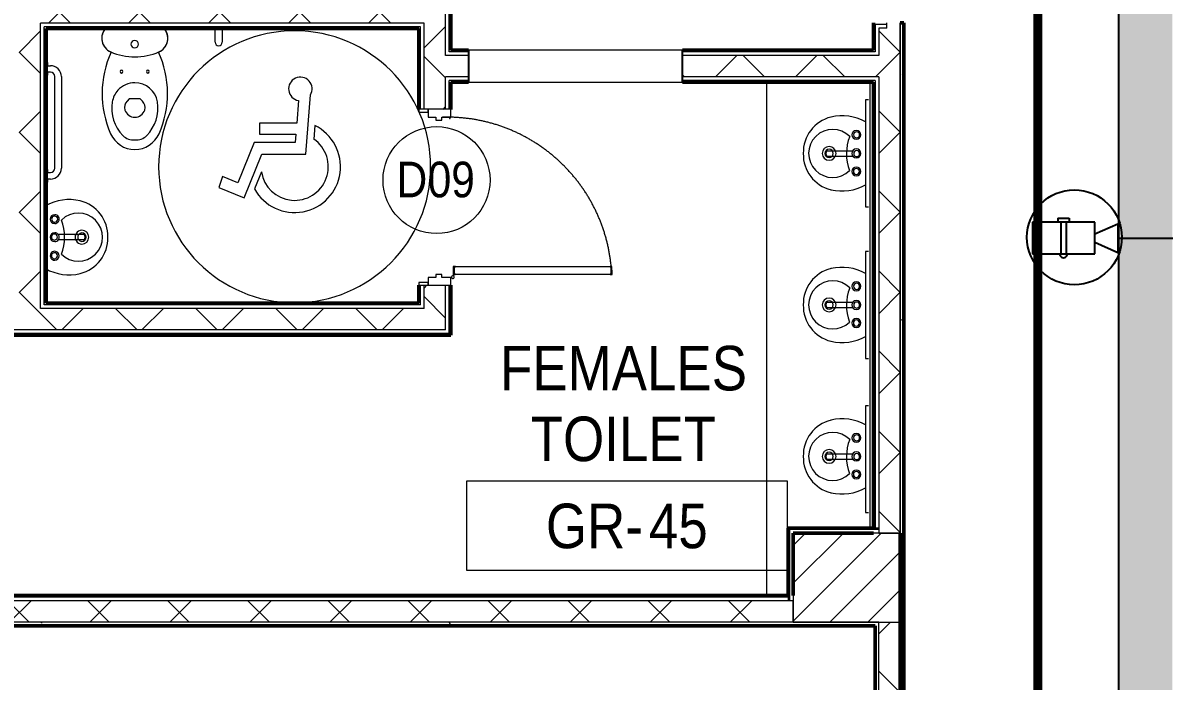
# Model space of a CAD drawing. Header units: millimetres. Extents: x -9358 to 257996, y -67499 to 9117.
# Drawn here: x 2040 to 8440, y -41919 to -38225 of the extents above; entities that cross this region are included whole.
import ezdxf

# ---------------------------------------------------------------- set-up
doc = ezdxf.new("R2010")
doc.units = ezdxf.units.MM
doc.header["$LTSCALE"] = 1000
doc.linetypes.add('Centre', pattern=[31.75, 6.35, -4.7625, 15.875, -4.7625])
doc.linetypes.add('Overhead', pattern=[3.96875, 2.38125, -1.5875])
for name, color, linetype, lineweight in [('0-1', 8, 'Continuous', 9), ('123', 2, 'Continuous', 9), ('A-COL-RFC', 8, 'Continuous', 18), ('A-COL-RFC-1', 8, 'Continuous', 9), ('A-COL-RFC-2', 8, 'Continuous', 50), ('A-DETL-GENF', 8, 'Continuous', 25), ('A-DETL-GENF-1', 8, 'Continuous', 9), ('A-DOOR', 8, 'Continuous', 9), ('A-DOOR-2', 8, 'Centre', 9), ('A-DOR', 8, 'Continuous', 9), ('A-EQP', 8, 'Continuous', 9), ('A-GEN-MOD', 8, 'Continuous', 9), ('A-ROM-NAM', 8, 'Continuous', 9), ('A-TYP-DOR', 8, 'Continuous', 0), ('A-WAL-CLD', 8, 'Continuous', 9), ('A-WAL-CMU', 8, 'Continuous', 50), ('A-WAL-LOW-30', 8, 'Continuous', 18), ('A-WAL-PAT-1', 8, 'Continuous', 9), ('A-WAL-PAT-2', 8, 'Overhead', 9), ('A-WAL-PRT', 8, 'Continuous', 50), ('L-SITE', 8, 'Continuous', 9), ('P-SANR-FIXT', 8, 'Continuous', 9)]:
    doc.layers.add(name, color=color, linetype=linetype, lineweight=lineweight)
for name, color, linetype in [('CCTVNET', 6, 'Continuous'), ('DATANET', 4, 'Continuous'), ('F POINT AGN', 7, 'Continuous'), ('LC-CABLE -10', 4, 'Continuous'), ('Route - rack2', 7, 'Continuous')]:
    doc.layers.add(name, color=color, linetype=linetype)
doc.styles.add('Arial_5', font='arial.ttf', dxfattribs={"width": 0.85, "height": 200})
doc.styles.add('Arial_7', font='arial.ttf', dxfattribs={"width": 0.85, "height": 200})
pattern_1 = [(0, (0, 0), (812.8, 203.2), [33.528, -576.072, 33.528, -576.072, -3251.2]), (0, (0, 0), (812.8, 203.2), [-1219.2, 33.528, -1185.672, 33.528, -576.072, -1422.4]), (0, (0, 0), (812.8, 203.2), [-3048, 33.528, -372.872, 33.528, -982.472]), (120, (304.8, 101.6), (-582.3764, 602.30545), [33.528, -576.072, 33.528, -576.072, -3251.2]), (120, (304.8, 101.6), (-582.3764, 602.30545), [-1219.2, 33.528, -1185.672, 33.528, -576.072, -1422.4]), (120, (304.8, 101.6), (-582.3764, 602.30545), [-3048, 33.528, -372.872, 33.528, -982.472]), (240, (406.4, 508), (-230.4236, -805.50545), [33.528, -576.072, 33.528, -576.072, -3251.2]), (240, (406.4, 508), (-230.4236, -805.50545), [-1219.2, 33.528, -1185.672, 33.528, -576.072, -1422.4]), (240, (406.4, 508), (-230.4236, -805.50545), [-3048, 33.528, -372.872, 33.528, -982.472])]
pattern_2 = [(45, (0, 0), (-224.5064, 224.5064), []), (135, (0, 0), (-224.5064, -224.5064), [])]

# ---------------------------------------------------------------- blocks, each defined once
blk = doc.blocks.new('Door Tag - Door Tag-41184-01-Ground Floor Plan')
at = {"layer": 'A-TYP-DOR'}
blk.add_circle((0, 0), 3, dxfattribs=at)
blk = doc.blocks.new('M_Door-Opening - OPENING_1200 x 2200mm-2308258-01-Ground Floor Furniture Plan')
at = {"layer": 'A-DETL-GENF'}
for p, q in [((-608.2, 90), (-608.2, -90)), ((591.8, -90), (591.8, 90))]:
    blk.add_line(p, q, dxfattribs=at)
at = {"layer": 'A-WAL-PAT-2'}
for p, q in [((591.8, 90), (-608.2, 90)), ((-608.2, -90), (591.8, -90))]:
    blk.add_line(p, q, dxfattribs=at)
blk = doc.blocks.new('Sanitary_Mirrors_Ideal-Standard_M-L-MIRROR-LOW-H-60X100 - Default 2-1163277-01-Ground Floor Furniture Plan')
at = {"layer": '0-1', "flags": 128}
for points in [[(235, 0), (-235, 0), (-300, 0), (-300, -17)], [(300, -17), (300, 0), (235, 0)]]:
    blk.add_lwpolyline(points, dxfattribs=at)
blk = doc.blocks.new('Wooden door with louvers - WC Wooden door 1000 x 2200mm Handicapped-2594683-01-Ground Floor Furniture Plan')
at = {"layer": 'A-DETL-GENF-1'}
for p, q in [((387.9, 991.4), (387.9, 984.2)), ((389.2, 982.9), (389.2, 989.2)), ((389.2, 989.2), (431.1, 989.2)), ((425.5, 995.6), (389.4, 993.1)), ((432.4, 995.6), (425.5, 995.6)), ((431.1, 989.2), (431.1, 982.9)), ((432.4, 984.2), (432.4, 995.6)), ((-449.2, 90), (-493.7, 90)), ((-493.7, 90), (-493.7, -37)), ((-449.2, 85.1), (-449.2, 90)), ((-446, 84.9), (-449.2, 85.1)), ((-449.2, 82.3), (-446, 82.6)), ((-449.2, 40.2), (-449.2, 82.3)), ((-445, 84.9), (-446, 84.9)), ((-446, 82.6), (-445, 82.6)), ((-441.9, 85.7), (-445, 85.7)), ((-445, 85.7), (-445, 84.9)), ((-445, 82.6), (-445, 81.7)), ((-445, 81.7), (-441.9, 81.7)), ((-441.9, 81.7), (-441.9, 85.7)), ((387.9, 115), (387.9, 105.1)), ((389.2, 109.4), (389.2, 116.3)), ((431.1, 109.4), (389.2, 109.4)), ((389.5, 103.5), (440.2, 103.5)), ((431.1, 115.7), (431.1, 109.4)), ((432.4, 107.1), (432.4, 114.5)), ((441.9, 107.1), (432.4, 107.1)), ((449.2, 94.4), (449.2, 40.2)), ((452.6, 90), (452.6, 95.8)), ((493.6, 90), (452.6, 90)), ((493.6, -37), (493.6, 90)), ((-434.5, 40.2), (-449.2, 40.2)), ((-449.2, -37), (-449.2, 5.2)), ((-449.2, 5.2), (-434.5, 5.2)), ((-433.4, 6.4), (-433.4, 39)), ((433.4, 39), (433.4, 6.4)), ((449.2, 40.2), (434.5, 40.2)), ((434.5, 5.2), (449.2, 5.2)), ((449.2, 5.2), (449.2, -37)), ((-493.7, -37), (-449.2, -37)), ((449.2, -37), (493.6, -37))]:
    blk.add_line(p, q, dxfattribs=at)
for centre, radius, start, end in [((389.5, 991.5), 1.54, 94, 184), ((389.2, 984.2), 1.27, 180, 270), ((431.1, 984.2), 1.27, 270, 0), ((389.2, 115), 1.27, 90, 180), ((389.5, 105.1), 1.57, 180, 270), ((431.1, 114.5), 1.27, 360, 90), ((447.8, 102), 7.79, 168.79322, 280.213), ((447.8, 102), 7.79, 307.4633, 139.37498), ((-434.5, 39), 1.14, 0, 90), ((-434.5, 6.4), 1.14, 270, 360), ((434.5, 39), 1.14, 90, 180), ((434.5, 6.4), 1.14, 180, 270)]:
    blk.add_arc(centre, radius, start, end, dxfattribs=at)
at = {"layer": 'A-DOOR'}
for p, q in [((431.1, 989.2), (389.2, 989.2)), ((389.2, 989.2), (389.2, 493.5)), ((431.1, 503.5), (431.1, 989.2)), ((389.2, 493.5), (389.2, 109.4)), ((431.1, 109.4), (431.1, 503.5)), ((389.2, 109.4), (431.1, 109.4)), ((-477.8, -37), (-493.7, -37)), ((-493.7, -37), (-493.7, -90)), ((-477.8, -90), (-477.8, -37)), ((477.8, -37), (477.8, -90)), ((493.6, -37), (477.8, -37)), ((493.6, -90), (493.6, -37)), ((-493.7, -90), (-477.8, -90)), ((477.8, -90), (493.6, -90))]:
    blk.add_line(p, q, dxfattribs=at)
at = {"layer": 'A-DOOR-2'}
blk.add_arc((475.1, 68.8), 924.6, 95.32969, 181.56427, dxfattribs=at)
blk = doc.blocks.new('M_SEQ_Grab Rail - Vertical - Grab Rail Vertical-661206-01-Ground Floor Furniture Plan')
at = {"layer": 'A-EQP'}
for p, q in [((-875.8, -100), (-875.8, -22.2)), ((-835.7, -22.2), (-835.7, -100))]:
    blk.add_line(p, q, dxfattribs=at)
blk.add_arc((-855.7, -100), 20.1, 180, 0, dxfattribs=at)
blk = doc.blocks.new('M_SEQ_Grab Rail - Horizontal - Grab Bar Horizontal-661207-01-Ground Floor Furniture Plan')
at = {"layer": 'A-EQP'}
for p, q in [((-590.8, -10), (-590.8, 0)), ((-520.8, 0), (-520.8, -10)), ((-1190.8, -10), (-1190.8, 0)), ((-1173.8, -10), (-1190.8, -10)), ((-1173.8, -27), (-1173.8, -10)), ((-1173.8, -10), (-1137.8, -10)), ((-1137.8, -10), (-1137.8, -27)), ((-1120.8, -10), (-1137.8, -10)), ((-1120.8, 0), (-1120.8, -10)), ((-1112.8, -52), (-598.8, -52)), ((-573.8, -10), (-590.8, -10)), ((-573.8, -27), (-573.8, -10)), ((-573.8, -10), (-537.8, -10)), ((-537.8, -10), (-537.8, -27)), ((-520.8, -10), (-537.8, -10)), ((-598.8, -88), (-1112.8, -88))]:
    blk.add_line(p, q, dxfattribs=at)
for centre, radius, start, end in [((-1112.8, -27), 61, 180, 270), ((-1112.8, -27), 25, 180, 270), ((-598.8, -27), 61, 270, 0), ((-598.8, -27), 25, 270, 360)]:
    blk.add_arc(centre, radius, start, end, dxfattribs=at)
blk = doc.blocks.new('WC Dis w Cistern _7_ - 540 x 360mm-1136502-01-Ground Floor Furniture Plan')
at = {"layer": 'P-SANR-FIXT'}
for p, q in [((-43.1, 430.6), (-30.8, 418.2)), ((-30.8, 418.2), (30.8, 418.2)), ((30.8, 418.2), (43.1, 430.6))]:
    blk.add_line(p, q, dxfattribs=at)
for centre, radius, start, end in [((1.4, 553), 150, 90.53114, 156.20311), ((1.4, 553), 150, 90.53114, 156.20311), ((-8.3, 567.1), 81.6, 84.16452, 135.60264), ((-1.4, 553), 150, 23.79689, 89.46886), ((-1.4, 553), 150, 23.79689, 89.46886), ((8.3, 567.1), 81.6, 44.39736, 95.83548), ((375, 388.2), 558.4, 156.20311, 204.60973), ((375, 388.2), 558.4, 156.20311, 204.64551), ((90.5, 470.4), 219.9, 135.60264, 189.09392), ((-90.5, 470.4), 219.9, 350.90608, 44.39736), ((-375, 388.2), 558.4, 335.35449, 23.79689), ((-375, 388.2), 558.4, 335.39027, 23.79689), ((0, 463.5), 58.1, 17.18295, 162.81354), ((-7.8, 465.9), 50, 162.81354, 225), ((7.8, 465.9), 50, 315, 17.18295), ((0, 455.9), 128.2, 189.09392, 270.00153), ((0, 455.9), 128.2, 317.55472, 350.90608), ((0, 455.9), 128.2, 269.99847, 317.55472), ((-73.2, 265.4), 7.83, 0, 180), ((-73.2, 265.4), 7.83, 180, 360), ((74.8, 265.4), 7.83, 0, 180), ((74.8, 265.4), 7.83, 180, 0), ((-102.8, 78.7), 82.5, 111.18076, 223.22042), ((-102.8, 78.7), 82.5, 113.12177, 224.4931), ((0, -162.1), 344.3, 66.87823, 113.12177), ((0.6, 111.3), 20.9, 0, 180), ((102.8, 78.7), 82.5, 316.77958, 68.81924), ((102.8, 78.7), 82.5, 315.5069, 66.87823), ((0.6, 111.3), 20.9, 180, 0)]:
    blk.add_arc(centre, radius, start, end, dxfattribs=at)
blk = doc.blocks.new('Sink - Cloakroom - 440 x 350mm-536151-01-Ground Floor Furniture Plan')
at = {"layer": 'P-SANR-FIXT'}
for p, q in [((-15, 214.9), (-15, 70.7)), ((15, 214.9), (15, 70.7))]:
    blk.add_line(p, q, dxfattribs=at)
for centre, radius, start, end in [((-5.9, 145.1), 203.5, 88.34422, 166.36495), ((-5.9, 145.1), 203.5, 88.34422, 166.36495), ((5.9, 145.1), 203.5, 13.63505, 91.65578), ((5.9, 145.1), 203.5, 13.63505, 91.65578), ((0, 183.6), 135, 314.94439, 224.53709), ((53.3, 130.8), 264.4, 166.36495, 209.63505), ((53.3, 130.8), 264.4, 166.36495, 209.63505), ((0, 203.6), 38.6, 0, 180), ((0, 203.6), 38.6, 180, 0), ((0, 203.6), 23.5, 0, 180), ((0, 203.6), 23.5, 180, 0), ((-53.3, 130.8), 264.4, 330.36495, 13.63505), ((-53.3, 130.8), 264.4, 330.36495, 13.63505), ((-101.3, 50.7), 25, 360, 180), ((-101.3, 50.7), 17, 0, 180), ((-1.6, -160.3), 266.6, 68.68012, 110.80136), ((0, 50.7), 25, 360, 180), ((-0.8, 49.2), 16.8, 90, 270), ((-0.8, 49.2), 16.8, 270, 90), ((104.3, 50.7), 25, 0, 180), ((104.3, 49.7), 17, 0, 180), ((-101.3, 50.7), 25, 180, 360), ((-101.3, 50.7), 17, 180, 0), ((0, 50.7), 25, 180, 360), ((104.3, 50.7), 25, 180, 0), ((104.3, 49.7), 17, 180, 0)]:
    blk.add_arc(centre, radius, start, end, dxfattribs=at)
blk.add_ellipse((0, 214.9), major_axis=(15, 0), ratio=0.428525, start_param=0, end_param=3.141593, dxfattribs=at)
blk = doc.blocks.new('DAR_Basins w Vanity Unit - DAR_Basins  2 w Vanity -85cm-2625584-01-Ground Floor Furniture Plan')
at = {"layer": 'P-SANR-FIXT'}
for p, q in [((2166.4, 600), (-713.6, 600)), ((2166.4, 20), (-335.6, 20))]:
    blk.add_line(p, q, dxfattribs=at)
blk = doc.blocks.new('Sink - Cloakroom - 440 x 350mm-V71-01-Ground Floor Furniture Plan')
at = {"layer": 'P-SANR-FIXT'}
for p, q in [((-15, 214.9), (-15, 70.7)), ((15, 214.9), (15, 70.7)), ((176.5, 0), (-176.5, 0)), ((176.5, 0), (-176.5, 0))]:
    blk.add_line(p, q, dxfattribs=at)
for centre, radius, start, end in [((-5.9, 145.1), 203.5, 88.34422, 166.36495), ((-5.9, 145.1), 203.5, 88.34422, 166.36495), ((5.9, 145.1), 203.5, 13.63505, 91.65578), ((5.9, 145.1), 203.5, 13.63505, 91.65578), ((0, 183.6), 135, 314.94439, 224.53709), ((53.3, 130.8), 264.4, 166.36495, 209.63505), ((53.3, 130.8), 264.4, 166.36495, 209.63505), ((0, 203.6), 38.6, 0, 180), ((0, 203.6), 38.6, 180, 0), ((0, 203.6), 23.5, 0, 180), ((0, 203.6), 23.5, 180, 0), ((-53.3, 130.8), 264.4, 330.36495, 13.63505), ((-53.3, 130.8), 264.4, 330.36495, 13.63505), ((-101.3, 50.7), 25, 360, 180), ((-101.3, 50.7), 17, 0, 180), ((-1.6, -160.3), 266.6, 68.68012, 110.80136), ((0, 50.7), 25, 360, 180), ((-0.8, 49.2), 16.8, 90, 270), ((-0.8, 49.2), 16.8, 270, 90), ((104.3, 50.7), 25, 0, 180), ((104.3, 49.7), 17, 0, 180), ((-101.3, 50.7), 25, 180, 360), ((-101.3, 50.7), 17, 180, 0), ((0, 50.7), 25, 180, 360), ((104.3, 50.7), 25, 180, 0), ((104.3, 49.7), 17, 180, 0)]:
    blk.add_arc(centre, radius, start, end, dxfattribs=at)
blk.add_ellipse((0, 214.9), major_axis=(15, 0), ratio=0.428525, start_param=0, end_param=3.141593, dxfattribs=at)
blk = doc.blocks.new('H_C SIGN - H_C SIGN-1467310-01-Ground Floor Furniture Plan')
at = {"layer": 'A-GEN-MOD'}
for start, end in [(0, 180), (180, 360)]:
    blk.add_arc((0, 0), 762.5, start, end, dxfattribs=at)
at = {"layer": 'L-SITE'}
for p, q in [((283, 174.4), (183.3, -70.7)), ((425.4, 117.5), (283, 174.4)), ((186.4, 29.6), (225, 124.7)), ((227.1, -135.9), (318.9, 89.9)), ((318.9, 89.9), (404.2, 55.8)), ((404.2, 55.8), (425.4, 117.5)), ((-63.6, -70.7), (-88.9, -402.9)), ((183.3, -70.7), (-63.6, -70.7)), ((-113.2, -231), (-107.4, -155.2)), ((-6.8, -183.1), (-3.2, -135.9)), ((197.5, -183.1), (-6.8, -183.1)), ((-3.2, -135.9), (227.1, -135.9)), ((197.5, -244.8), (197.5, -183.1)), ((-21.2, -371.5), (-11.5, -244.8)), ((-11.5, -244.8), (197.5, -244.8))]:
    blk.add_line(p, q, dxfattribs=at)
for centre, radius, start, end in [((0, 0), 257.3, 28.99194, 243.90598), ((0, 0), 188.7, 9.02057, 235.31579), ((-32.1, -436.6), 66, 149.32229, 80.47039)]:
    blk.add_arc(centre, radius, start, end, dxfattribs=at)
blk = doc.blocks.new('M_Room Tag_Small - M_Room Tag_Small-919701-01-Ground Floor Furniture Plan')
at = {"layer": 'A-ROM-NAM'}
for p, q in [((9, 2.5), (-9, 2.5)), ((-9, 2.5), (-9, -2.5)), ((9, -2.5), (9, 2.5)), ((-9, -2.5), (9, -2.5))]:
    blk.add_line(p, q, dxfattribs=at)
blk = doc.blocks.new('G')
at = {"layer": 'A-COL-RFC-1'}
h = blk.add_hatch(dxfattribs=at)
h.set_pattern_fill('FP_4', color=256, style=0, pattern_type=2)
h.set_pattern_definition([(45, (0, 0), (-106.066, 106.066), [])])
h.paths.add_polyline_path([(6840, -41440), (6960, -41440), (6960, -40940), (6360, -40940), (6360, -41440), (6523.7, -41440)], flags=0)
at = {"layer": 'A-WAL-PAT-1'}
h = blk.add_hatch(dxfattribs=at)
h.set_pattern_fill('FP_2', color=256, style=0, pattern_type=2)
h.set_pattern_definition(pattern_1)
h.paths.add_polyline_path([(6960, -45080), (6980, -45080), (6980, -38077.3), (6960, -38077.3), (6960, -45060)], flags=0)
h.paths.add_polyline_path([(6980, -37090), (6980, -34210), (6960, -34210), (6960, -37090)], flags=0)
h.paths.add_polyline_path([(6980, -33010), (6980, -32720), (6960, -32720), (6960, -33010)], flags=0)
h = blk.add_hatch(dxfattribs=at)
h.set_pattern_fill('FP_3', color=256, style=0, pattern_type=2)
h.set_pattern_definition(pattern_2)
h.paths.add_polyline_path([(6885, -40940), (6960, -40940), (6960, -38077.3), (6885, -38077.3), (6885, -38107.3), (6840, -38107.3), (6840, -40940)], flags=0)
h.paths.add_polyline_path([(6937, -37090), (6960, -37090), (6960, -36930), (6840, -36930), (6840, -37060), (6885, -37060), (6885, -37090), (6894.8, -37090)], flags=0)
h = blk.add_hatch(dxfattribs=at)
h.set_pattern_fill('FP_3', color=256, style=0, pattern_type=2)
h.set_pattern_definition(pattern_2)
h.paths.add_polyline_path([(4065.9, -38080), (4410, -38080), (4410, -37960), (100, -37960), (100, -38080), (3082.8, -38080)], flags=0)
h = blk.add_hatch(dxfattribs=at)
h.set_pattern_fill('FP_3', color=256, style=0, pattern_type=2)
h.set_pattern_definition(pattern_2)
h.paths.add_polyline_path([(2140, -39680), (2140, -38080), (2020, -38080), (2020, -39680), (2099.6, -39680)], flags=0)
h = blk.add_hatch(dxfattribs=at)
h.set_pattern_fill('FP_3', color=256, style=0, pattern_type=2)
h.set_pattern_definition(pattern_2)
h.paths.add_polyline_path([(4410, -39800), (4410, -39550), (4290, -39550), (4290, -39800)], flags=0)
h.paths.add_polyline_path([(4390.2, -38562.7), (4410, -38562.7), (4410, -38080), (4290, -38080), (4290, -38562.7), (4355.2, -38562.7)], flags=0)
h = blk.add_hatch(dxfattribs=at)
h.set_pattern_fill('FP_3', color=256, style=0, pattern_type=2)
h.set_pattern_definition(pattern_2)
h.paths.add_polyline_path([(5740, -38380), (6840, -38380), (6840, -38260), (5740, -38260)], flags=0)
h.paths.add_polyline_path([(4410, -38380), (4540, -38380), (4540, -38260), (4410, -38260), (4410, -38297.6)], flags=0)
h = blk.add_hatch(dxfattribs=at)
h.set_pattern_fill('FP_3', color=256, style=0, pattern_type=2)
h.set_pattern_definition(pattern_2)
h.paths.add_polyline_path([(4290, -39800), (4290, -39680), (1937.3, -39680), (1937.3, -39800), (4260, -39800)], flags=0)
h.paths.add_polyline_path([(1116.5, -39800), (1250, -39800), (1250, -39680), (917.3, -39680), (917.3, -39800), (941.5, -39800)], flags=0)
h.paths.add_polyline_path([(230, -39800), (230, -39680), (100, -39680), (100, -39800), (216.7, -39800)], flags=0)
h = blk.add_hatch(dxfattribs=at)
h.set_pattern_fill('FP_3', color=256, style=0, pattern_type=2)
h.set_pattern_definition(pattern_2)
h.paths.add_polyline_path([(4065.9, -41440), (6360, -41440), (6360, -41320), (-770, -41320), (-770, -41440), (133.4, -41440)], flags=0)
h = blk.add_hatch(dxfattribs=at)
h.set_pattern_fill('FP_2', color=256, style=0, pattern_type=2)
h.set_pattern_definition(pattern_1)
h.paths.add_polyline_path([(6820, -41460), (6840, -41460), (6840, -41440), (-790, -41440), (-790, -41460), (6523.7, -41460)], flags=0)
h = blk.add_hatch(dxfattribs=at)
h.set_pattern_fill('FP_2', color=256, style=0, pattern_type=2)
h.set_pattern_definition(pattern_1)
h.paths.add_polyline_path([(6820, -45060), (6840, -45060), (6840, -44820), (6820, -44820), (6820, -44840)], flags=0)
h.paths.add_polyline_path([(6840, -44700), (6840, -41460), (6820, -41460), (6820, -44700)], flags=0)
h = blk.add_hatch(dxfattribs=at)
h.set_pattern_fill('FP_3', color=256, style=0, pattern_type=2)
h.set_pattern_definition(pattern_2)
h.paths.add_polyline_path([(6960, -45080), (6960, -41440), (6840, -41440), (6840, -45080)], flags=0)
at = {"layer": 'A-COL-RFC'}
for p, q in [((6820, -40940), (6810, -40940)), ((6840, -40940), (6820, -40940)), ((6960, -40940), (6840, -40940)), ((6360, -41290), (6360, -41300)), ((6360, -41300), (6360, -41320)), ((6360, -41320), (6360, -41440)), ((6360, -41440), (6840, -41440)), ((6840, -41440), (6960, -41440))]:
    blk.add_line(p, q, dxfattribs=at)
at = {"layer": 'A-COL-RFC-2'}
for p, q in [((6810, -40940), (6360, -40940)), ((6360, -40940), (6360, -41290)), ((6960, -41440), (6960, -40940))]:
    blk.add_line(p, q, dxfattribs=at)
at = {"layer": 'A-WAL-CLD'}
for p, q in [((4410, -38260), (4410, -37620)), ((4430, -38240), (4430, -37620)), ((2140, -39680), (2140, -38080)), ((4290, -38080), (2140, -38080)), ((4290, -38562.7), (4290, -38080)), ((6885, -38107.3), (6885, -38077.3)), ((6960, -38077.3), (6960, -40940)), ((6960, -40940), (6960, -38077.3)), ((2160, -39660), (2160, -38100)), ((4270, -38100), (2160, -38100)), ((4270, -38562.7), (4270, -38100)), ((6820, -38087.3), (6820, -38240)), ((6885, -38087.3), (6820, -38087.3)), ((6840, -38107.3), (6840, -38260)), ((6885, -38107.3), (6840, -38107.3)), ((4540, -38260), (4410, -38260)), ((4540, -38240), (4430, -38240)), ((6820, -38240), (5740, -38240)), ((6840, -38260), (5740, -38260)), ((4410, -38562.7), (4410, -38380)), ((4540, -38380), (4410, -38380)), ((4430, -38562.7), (4430, -38400)), ((4540, -38400), (4430, -38400)), ((6840, -38380), (5740, -38380)), ((6820, -38400), (5740, -38400)), ((6820, -38400), (6820, -40912)), ((6840, -38380), (6840, -40940)), ((4270, -39660), (4270, -39550)), ((4290, -39680), (4290, -39550)), ((4410, -39800), (4410, -39550)), ((4430, -39820), (4430, -39550)), ((4290, -39680), (2140, -39680)), ((4270, -39660), (2160, -39660)), ((4410, -39800), (1937.3, -39800)), ((4430, -39820), (1937.3, -39820)), ((6340, -40920), (6340, -41320)), ((6840, -40920), (6340, -40920)), ((6840, -40912), (6810, -40912)), ((6332, -41300), (100, -41300)), ((6360, -41320), (100, -41320)), ((6332, -41290), (6332, -41320)), ((6360, -41440), (-790, -41440)), ((6840, -44700), (6840, -41440))]:
    blk.add_line(p, q, dxfattribs=at)
at = {"layer": 'A-WAL-CMU'}
for p, q in [((4440, -38230), (4440, -37620)), ((6810, -38077.3), (6810, -38230)), ((6980, -38077.3), (6960, -38077.3)), ((6980, -45060), (6980, -38077.3)), ((2170, -39650), (2170, -38110)), ((2170, -38110), (4260, -38110)), ((4260, -38110), (4260, -38562.7)), ((4540, -38230), (4440, -38230)), ((6810, -38230), (5740, -38230)), ((4440, -38562.7), (4440, -38410)), ((4440, -38410), (4540, -38410)), ((5740, -38410), (6810, -38410)), ((6810, -38410), (6810, -40912)), ((4260, -39550), (4260, -39650)), ((4440, -39830), (4440, -39550)), ((4260, -39650), (2170, -39650)), ((1937.3, -39830), (4440, -39830)), ((6332, -40912), (6332, -41290)), ((6810, -40912), (6332, -40912)), ((6360, -41290), (6360, -40940)), ((6360, -40940), (6810, -40940)), ((6960, -40940), (6960, -45060)), ((6332, -41290), (130, -41290)), ((-800, -41460), (6820, -41460))]:
    blk.add_line(p, q, dxfattribs=at)
at = {"layer": 'A-WAL-LOW-30'}
for p, q in [((6840, -40940), (6960, -40940)), ((6360, -41440), (6360, -41320)), ((6840, -41440), (6360, -41440))]:
    blk.add_line(p, q, dxfattribs=at)
at = {"layer": 'A-WAL-PRT'}
blk.add_line((6820, -41460), (6820, -44680), dxfattribs=at)
at = {"layer": 'A-DOR'}
for name, p, rotation in [('M_Door-Opening - OPENING_1200 x 2200mm-2308258-01-Ground Floor Furniture Plan', (5131.8, -38320), 180), ('Wooden door with louvers - WC Wooden door 1000 x 2200mm Handicapped-2594683-01-Ground Floor Furniture Plan', (4350, -39056.3), 269.9999999999997)]:
    blk.add_blockref(name, p, dxfattribs=dict(at, rotation=rotation))
at = {"layer": 'A-EQP'}
blk.add_blockref('M_SEQ_Grab Rail - Vertical - Grab Rail Vertical-661206-01-Ground Floor Furniture Plan', (3993.8, -38085.8), dxfattribs=at)
at = {"layer": 'A-EQP', "rotation": 90.00000000000095}
blk.add_blockref('M_SEQ_Grab Rail - Horizontal - Grab Bar Horizontal-661207-01-Ground Floor Furniture Plan', (2168, -37780), dxfattribs=at)
at = {"layer": 'A-GEN-MOD', "rotation": 180}
blk.add_blockref('H_C SIGN - H_C SIGN-1467310-01-Ground Floor Furniture Plan', (3564.2, -38884.6), dxfattribs=at)
at = {"layer": 'A-ROM-NAM', "xscale": 99.99999999999991, "yscale": 99.99999999999991, "zscale": 99.99999999999991}
blk.add_blockref('M_Room Tag_Small - M_Room Tag_Small-919701-01-Ground Floor Furniture Plan', (5428, -40898.2), dxfattribs=at)
at = {"layer": 'P-SANR-FIXT'}
for name, p, rotation in [('WC Dis w Cistern _7_ - 540 x 360mm-1136502-01-Ground Floor Furniture Plan', (2668, -38085.8), 180), ('DAR_Basins w Vanity Unit - DAR_Basins  2 w Vanity -85cm-2625584-01-Ground Floor Furniture Plan', (6810, -40576.4), 90.0000000000003), ('Sanitary_Mirrors_Ideal-Standard_M-L-MIRROR-LOW-H-60X100 - Default 2-1163277-01-Ground Floor Furniture Plan', (6765, -38810), 90.00000000000006), ('Sink - Cloakroom - 440 x 350mm-V71-01-Ground Floor Furniture Plan', (6765, -38810), 90.0000000000003), ('Sink - Cloakroom - 440 x 350mm-536151-01-Ground Floor Furniture Plan', (2168, -39280), 270.0000000000014), ('Sanitary_Mirrors_Ideal-Standard_M-L-MIRROR-LOW-H-60X100 - Default 2-1163277-01-Ground Floor Furniture Plan', (6765, -39660), 90.00000000000006), ('Sink - Cloakroom - 440 x 350mm-V71-01-Ground Floor Furniture Plan', (6765, -39660), 90.0000000000003), ('Sanitary_Mirrors_Ideal-Standard_M-L-MIRROR-LOW-H-60X100 - Default 2-1163277-01-Ground Floor Furniture Plan', (6765, -40525.3), 90.00000000000006), ('Sink - Cloakroom - 440 x 350mm-V71-01-Ground Floor Furniture Plan', (6765, -40510), 90.0000000000003)]:
    blk.add_blockref(name, p, dxfattribs=dict(at, rotation=rotation))
at = {"layer": 'A-ROM-NAM', "char_height": 250, "attachment_point": 1, "style": 'Arial_5'}
for s, insert, width in [('FEMALES', (4715.4, -39889.6), 1760.506), ('TOILET', (4888, -40286.5), 1342.025), ('GR-', (4973.2, -40775), 699.873), ('45', (5550.7, -40775), 418.481)]:
    blk.add_mtext(s, dxfattribs=dict(at, insert=insert, width=width))
blk = doc.blocks.new('datatray')
at = {"layer": '123'}
h = blk.add_hatch(color=4, dxfattribs=at)
h.dxf.hatch_style = 1
h.paths.add_polyline_path([(302434, -43813.9), (311773, -43813.9), (311773, -43513.9), (311473, -43513.9), (301671, -43513.9), (301671, -38365), (301471, -38365), (301100, -38365), (301100, -38565), (301471, -38565), (301471, -43513.9), (287538, -43513.9), (287538, -38565), (287909, -38565), (287909, -38365), (287538, -38365), (287338, -38365), (287338, -43513.9), (277443, -43513.9), (277443, -4790), (277143, -4790), (277143, -43813.9), (301834, -43813.9), (301852.6, -52052), (299770, -52052), (299770, -52652), (301854, -52652), (302454, -52652)])
h.paths.add_polyline_path([(311773, -4790), (311473, -4790), (311473, -43513.9), (311773, -43513.9)])
at = {"layer": 'LC-CABLE -10', "color": 4}
blk.add_lwpolyline([(277143, -43813.9), (277143, -4790)], dxfattribs=at)
blk = doc.blocks.new('CAM1')
at = {"color": 3}
for p, q in [((162556, 106038), (324526, 276477)), ((324526, 276477), (429598, 30014)), ((120391, 205701), (-417251, -23507)), ((-211976, 102874), (-115951, 143811)), ((-115951, 143811), (-101930, 110921)), ((236736, -67205), (120391, 205701)), ((-211976, 102874), (-197954, 69984)), ((-172803, 80707), (-56458, -192199)), ((-125603, 100829), (-9259, -172077)), ((194572, 32458), (429598, 30014)), ((-417251, -23507), (-300906, -296412)), ((-300906, -296412), (236736, -67205))]:
    blk.add_line(p, q, dxfattribs=at)
blk.add_circle((32, 182), 443637, dxfattribs=at)
blk.add_arc((-33597, -182453), 35754, 203.0894976, 23.0894976, dxfattribs=at)
blk = doc.blocks.new('RACK 2- ROUTE .')
at = {"layer": 'F POINT AGN', "color": 1, "const_width": 50}
blk.add_lwpolyline([(7732, -42044), (7732, -32486), (544, -32486), (544, -29451), (7388, -29451), (7388, -28051), (889, -28051), (889, -25263), (5895, -25263), (5895, -27838), (7766, -27838), (7766, -21844), (5698, -21844), (5698, -24009), (939, -24009), (939, -20876), (5928, -20876), (5928, -21729), (7651, -21729), (7651, -19806), (709, -19806), (709, -16887)], dxfattribs=at)

msp = doc.modelspace()

# ---------------------------------------------------------------- block references
msp.add_blockref('G', (0, -148.1))

# ---------------------------------------------------------------- next in the draw order: linework, layer by layer
at = {"layer": 'CCTVNET', "color": 3}
msp.add_line((8181, -39433), (8523, -39433), dxfattribs=at)

# ---------------------------------------------------------------- next in the draw order: block references
at = {"layer": 'A-TYP-DOR', "xscale": 99.99999999999991, "yscale": 99.99999999999991, "zscale": 99.99999999999991}
msp.add_blockref('Door Tag - Door Tag-41184-01-Ground Floor Plan', (4360, -39108), dxfattribs=at)
at = {"layer": 'CCTVNET', "color": 3, "xscale": 0.0006, "yscale": 0.0006, "zscale": 0.0006, "rotation": 336.9105023957791}
msp.add_blockref('CAM1', (7936.8, -39428.9), dxfattribs=at)
at = {"layer": 'DATANET'}
msp.add_blockref('datatray', (-268957, -148.1), dxfattribs=at)
at = {"layer": 'Route - rack2', "color": 1}
msp.add_blockref('RACK 2- ROUTE .', (0, 0), dxfattribs=at)

# ---------------------------------------------------------------- next in the draw order: texts
at = {"layer": 'A-TYP-DOR', "char_height": 200, "attachment_point": 1, "style": 'Arial_7'}
for s, insert, width in [('D', (4136.3, -39004.4), 211.245), ('09', (4310.6, -39004.4), 327.088)]:
    msp.add_mtext(s, dxfattribs=dict(at, insert=insert, width=width))

doc.saveas('drawing.dxf')
